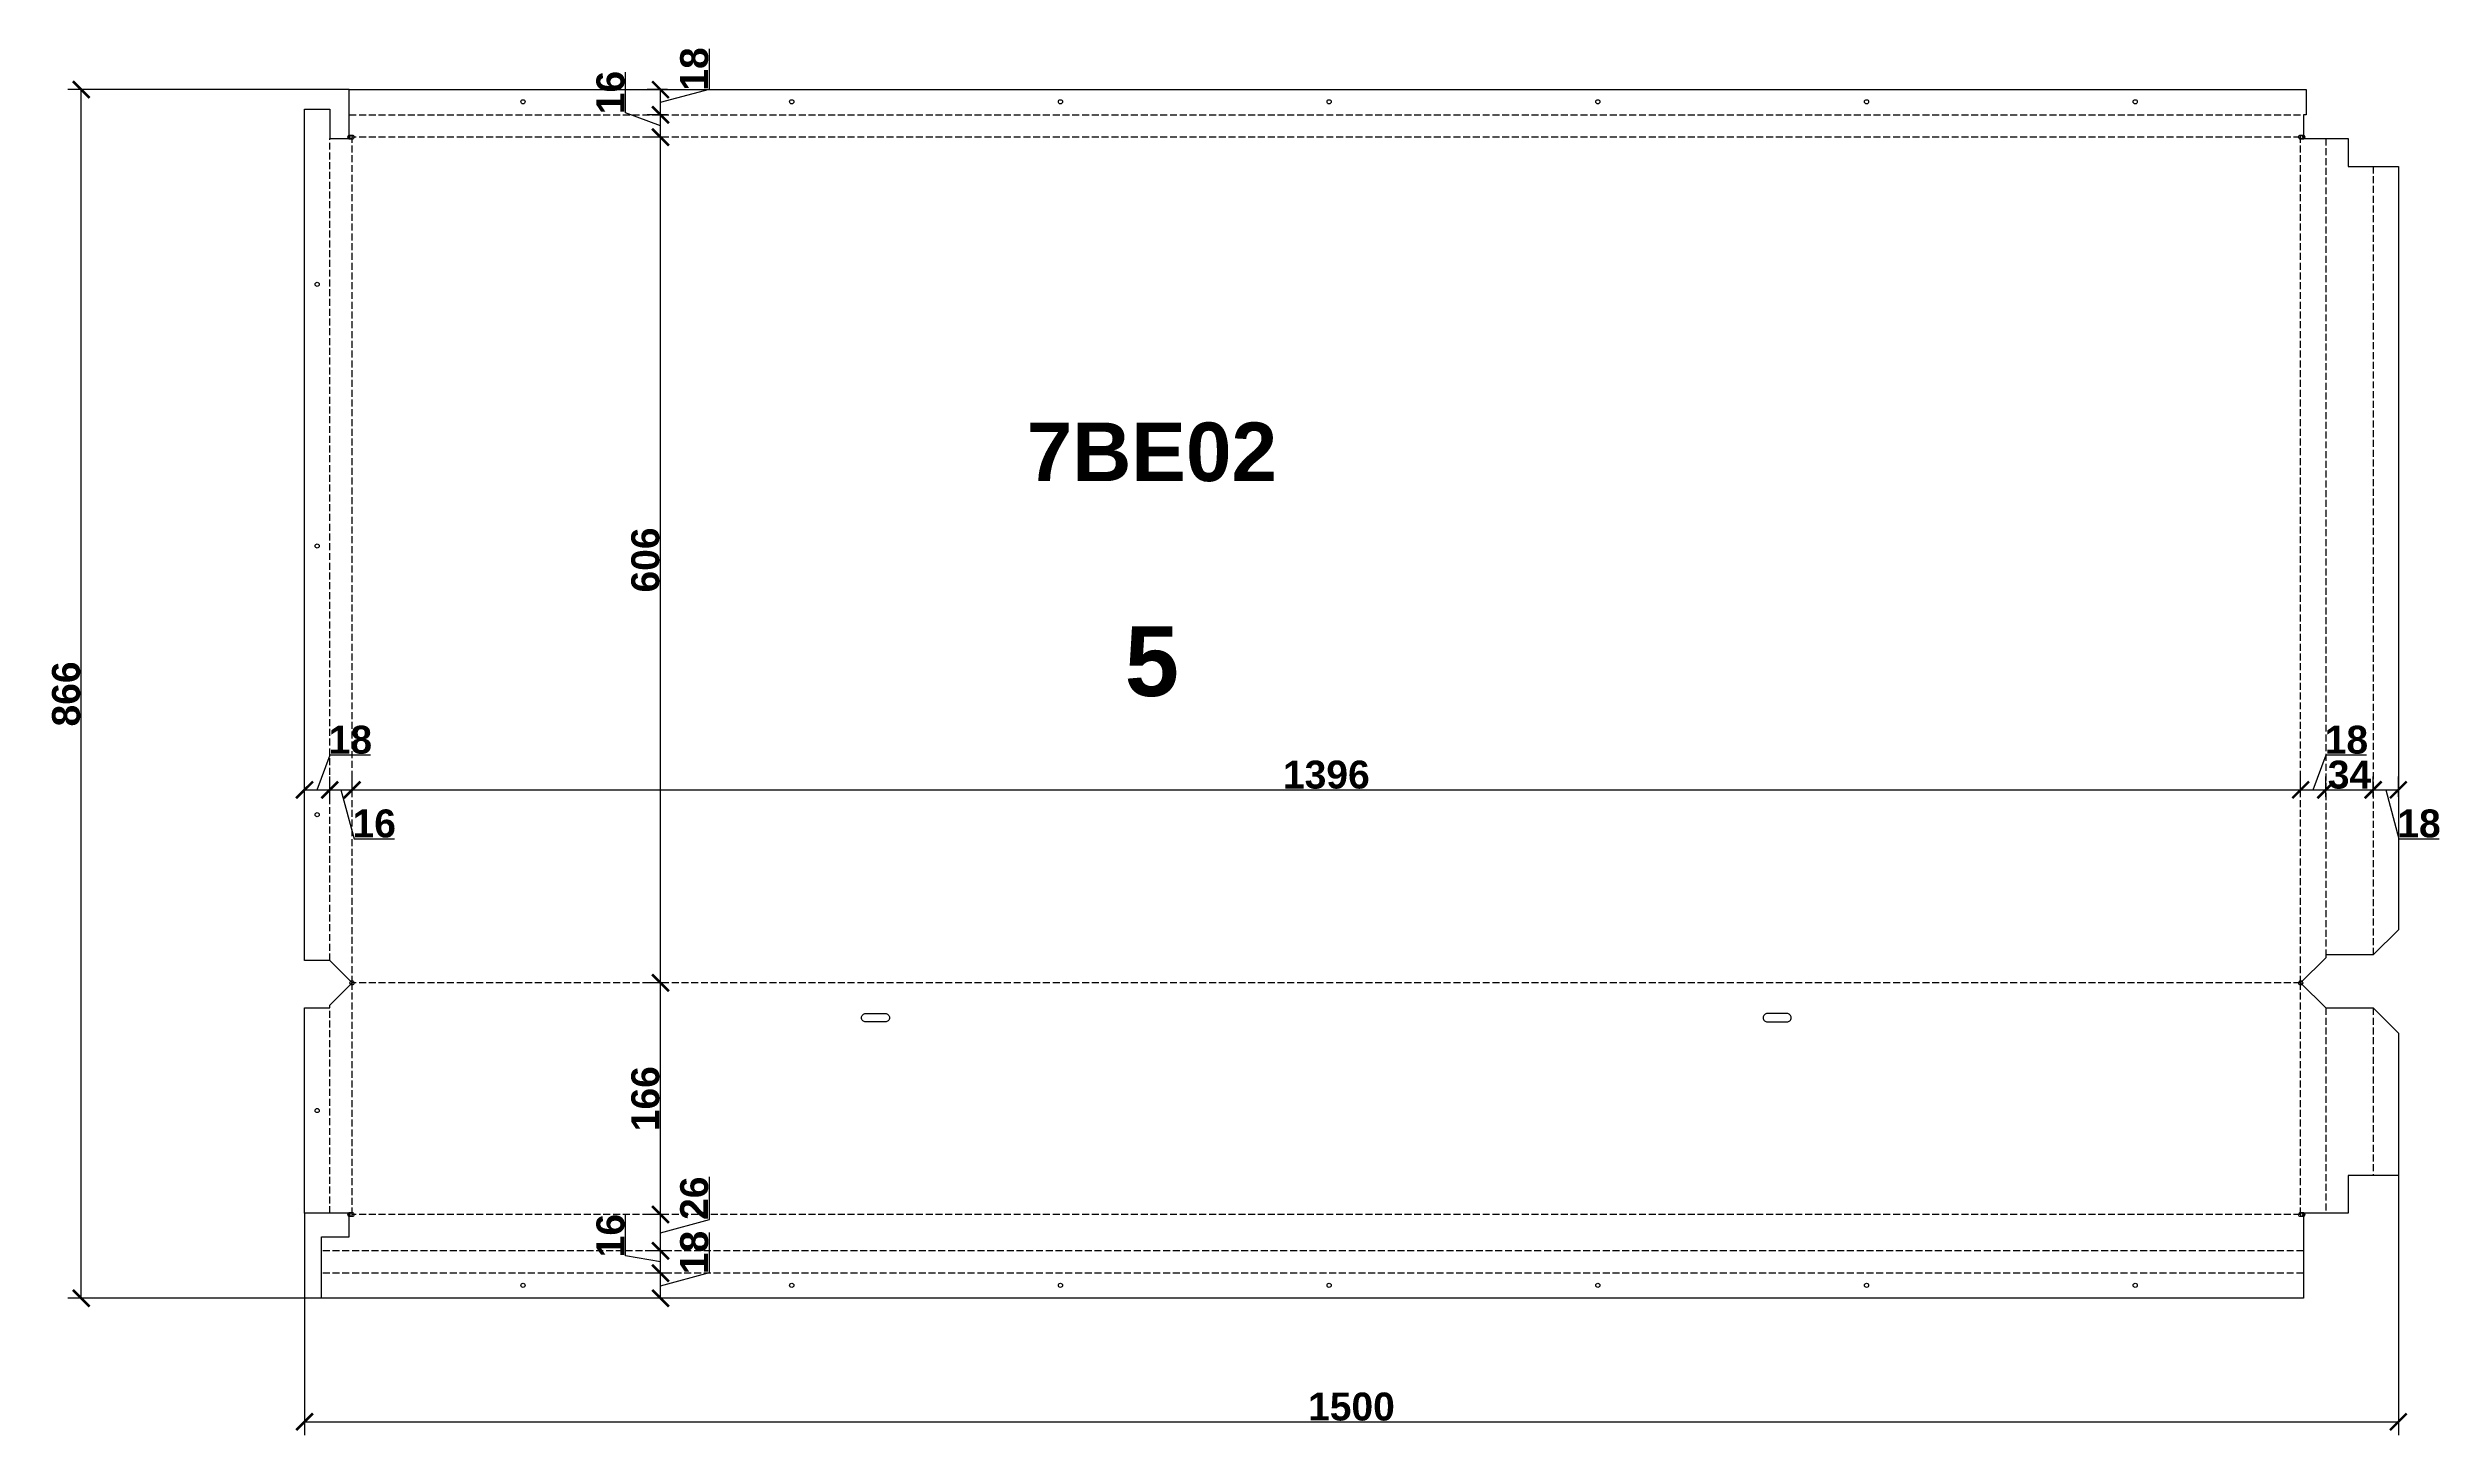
# Model space of a CAD drawing. Header units: millimetres. Extents: x -19407 to -17693, y 79863 to 80857.
import ezdxf
from ezdxf.enums import TextEntityAlignment as Align

# ---------------------------------------------------------------- set-up
doc = ezdxf.new("R2010")
doc.units = ezdxf.units.MM
doc.linetypes.add('CncKadLineStyle_Dot', pattern=[7, 5, -2, 0])
doc.linetypes.add('DASHED', pattern=[7, 5, -2, 0])
doc.layers.get('Defpoints').update_dxf_attribs({"color": 3, "lineweight": 0})
for name, color, linetype in [('KNA - BendingIN', 162, 'Continuous'), ('KNA - BendingOUT', 10, 'Continuous'), ('KNA - Contour', 7, 'Continuous'), ('KNA - Dimensions', 134, 'Continuous')]:
    doc.layers.add(name, color=color, linetype=linetype)
doc.layers.add('KNA - PanName', color=7, linetype='Continuous', plot=False)
doc.layers.add('KNA - PanQty', color=40, linetype='Continuous', lineweight=5, plot=False)
doc.styles.add('KNA', font='arialbd.ttf', dxfattribs={"height": 20})
doc.styles.add('MtXpl_ISOCPEUR', font='arialbd.ttf')
doc.dimstyles.new('1 к 30', dxfattribs={"dimscale": 25, "dimtxt": 20, "dimasz": 40, "dimexe": 32, "dimexo": 0, "dimgap": 2, "dimtad": 1, "dimdec": 0, "dimzin": 9, "dimtxsty": 'KNA', "dimblk": 'ARCHTICK', "dimcen": 5, "dimadec": 1, "dimazin": 0, "dimtfac": 1, "dimtdec": 0, "dimtmove": 1, "dimatfit": 3, "dimldrblk": 'OBLIQUE', "dimfxl": 1, "dimarcsym": 1})

# ---------------------------------------------------------------- blocks, each defined once
blk = doc.blocks.new('_ArchTick')
at = {"color": 0, "linetype": 'ByBlock', "const_width": 0.15}
blk.add_lwpolyline([(-0.5, -0.5), (0.5, 0.5)], dxfattribs=at)
blk = doc.blocks.new('*D16')
at = {"layer": 'Defpoints', "color": 0, "transparency": 16777216}
for p in [(-17722.7, 80049.4), (-19222.7, 80022.4), (-17722.7, 79872.9)]:
    blk.add_point(p, dxfattribs=at)
at = {"layer": 'KNA - Dimensions', "color": 0, "lineweight": -2, "transparency": 16777216}
for p, q in [((-17722.7, 80049.4), (-17722.7, 79863.3)), ((-19222.7, 80022.4), (-19222.7, 79863.3)), ((-19222.7, 79872.9), (-17722.7, 79872.9))]:
    blk.add_line(p, q, dxfattribs=at)
at = {"layer": 'KNA - Dimensions', "color": 0, "lineweight": -2, "transparency": 16777216, "xscale": 12, "yscale": 12, "zscale": 12, "rotation": 180}
blk.add_blockref('_ArchTick', (-19222.7, 79872.9), dxfattribs=at)
at = {"layer": 'KNA - Dimensions', "color": 0, "lineweight": -2, "transparency": 16777216, "xscale": 12, "yscale": 12, "zscale": 12}
blk.add_blockref('_ArchTick', (-17722.7, 79872.9), dxfattribs=at)
at = {"layer": 'KNA - Dimensions', "color": 0, "transparency": 16777216, "insert": (-18472.7, 79883.7), "char_height": 20, "attachment_point": 5, "style": 'KNA'}
blk.add_mtext('1500', dxfattribs=at)
blk = doc.blocks.new('_Oblique')
at = {"color": 0, "linetype": 'ByBlock', "lineweight": -2}
blk.add_line((-0.5, -0.5), (0.5, 0.5), dxfattribs=at)
blk = doc.blocks.new('*D15')
at = {"layer": 'Defpoints', "color": 0, "transparency": 16777216}
for p in [(-19382.7, 80827.4), (-19190.7, 80827.4), (-19210.7, 79961.4)]:
    blk.add_point(p, dxfattribs=at)
at = {"layer": 'KNA - Dimensions', "color": 0, "lineweight": -2, "transparency": 16777216}
for p, q in [((-19190.7, 80827.4), (-19392.3, 80827.4)), ((-19382.7, 79961.4), (-19382.7, 80827.4)), ((-19210.7, 79961.4), (-19392.3, 79961.4))]:
    blk.add_line(p, q, dxfattribs=at)
at = {"layer": 'KNA - Dimensions', "color": 0, "lineweight": -2, "transparency": 16777216, "xscale": 12, "yscale": 12, "zscale": 12}
for p, rotation in [((-19382.7, 80827.4), 90), ((-19382.7, 79961.4), 270)]:
    blk.add_blockref('_ArchTick', p, dxfattribs=dict(at, rotation=rotation))
at = {"layer": 'KNA - Dimensions', "color": 0, "transparency": 16777216, "insert": (-19393.5, 80394.4), "char_height": 20, "attachment_point": 5, "rotation": 90, "style": 'KNA'}
blk.add_mtext('866', dxfattribs=at)
blk = doc.blocks.new('*D14')
at = {"layer": 'Defpoints', "color": 0, "transparency": 16777216}
for p in [(-18967.7, 80827.4), (-18962.7, 80827.4), (-18962.7, 80809.4)]:
    blk.add_point(p, dxfattribs=at)
at = {"layer": 'KNA - Dimensions', "color": 0, "lineweight": -2, "transparency": 16777216}
for p, q in [((-18932.7, 80827.8), (-18932.7, 80856.6)), ((-18962.7, 80827.4), (-18977.3, 80827.4)), ((-18967.7, 80818.4), (-18932.7, 80827.8)), ((-18967.7, 80809.4), (-18967.7, 80827.4)), ((-18962.7, 80809.4), (-18977.3, 80809.4))]:
    blk.add_line(p, q, dxfattribs=at)
at = {"layer": 'KNA - Dimensions', "color": 0, "lineweight": -2, "transparency": 16777216, "xscale": 12, "yscale": 12, "zscale": 12}
for p, rotation in [((-18967.7, 80827.4), 90), ((-18967.7, 80809.4), 270)]:
    blk.add_blockref('_ArchTick', p, dxfattribs=dict(at, rotation=rotation))
at = {"layer": 'KNA - Dimensions', "color": 0, "transparency": 16777216, "insert": (-18943.5, 80842.2), "char_height": 20, "attachment_point": 5, "rotation": 90, "style": 'KNA'}
blk.add_mtext('18', dxfattribs=at)
blk = doc.blocks.new('*D13')
at = {"layer": 'Defpoints', "color": 0, "transparency": 16777216}
for p in [(-18967.7, 80809.4), (-18962.7, 80809.4), (-18962.7, 80793.4)]:
    blk.add_point(p, dxfattribs=at)
at = {"layer": 'KNA - Dimensions', "color": 0, "lineweight": -2, "transparency": 16777216}
for p, q in [((-18992.7, 80810.8), (-18992.7, 80839.9)), ((-18967.7, 80801.4), (-18992.7, 80810.8)), ((-18962.7, 80809.4), (-18977.3, 80809.4)), ((-18962.7, 80793.4), (-18977.3, 80793.4)), ((-18967.7, 80793.4), (-18967.7, 80809.4))]:
    blk.add_line(p, q, dxfattribs=at)
at = {"layer": 'KNA - Dimensions', "color": 0, "lineweight": -2, "transparency": 16777216, "xscale": 12, "yscale": 12, "zscale": 12}
for p, rotation in [((-18967.7, 80809.4), 90), ((-18967.7, 80793.4), 270)]:
    blk.add_blockref('_ArchTick', p, dxfattribs=dict(at, rotation=rotation))
at = {"layer": 'KNA - Dimensions', "color": 0, "transparency": 16777216, "insert": (-19003.5, 80825.3), "char_height": 20, "attachment_point": 5, "rotation": 90, "style": 'KNA'}
blk.add_mtext('16', dxfattribs=at)
blk = doc.blocks.new('*D12')
at = {"layer": 'Defpoints', "color": 0, "transparency": 16777216}
for p in [(-18967.7, 80793.4), (-18962.7, 80793.4), (-18962.7, 80187.4)]:
    blk.add_point(p, dxfattribs=at)
at = {"layer": 'KNA - Dimensions', "color": 0, "lineweight": -2, "transparency": 16777216}
for p, q in [((-18962.7, 80793.4), (-18977.3, 80793.4)), ((-18967.7, 80187.4), (-18967.7, 80793.4)), ((-18962.7, 80187.4), (-18977.3, 80187.4))]:
    blk.add_line(p, q, dxfattribs=at)
at = {"layer": 'KNA - Dimensions', "color": 0, "lineweight": -2, "transparency": 16777216, "xscale": 12, "yscale": 12, "zscale": 12}
for p, rotation in [((-18967.7, 80793.4), 90), ((-18967.7, 80187.4), 270)]:
    blk.add_blockref('_ArchTick', p, dxfattribs=dict(at, rotation=rotation))
at = {"layer": 'KNA - Dimensions', "color": 0, "transparency": 16777216, "insert": (-18978.5, 80490.4), "char_height": 20, "attachment_point": 5, "rotation": 90, "style": 'KNA'}
blk.add_mtext('606', dxfattribs=at)
blk = doc.blocks.new('*D11')
at = {"layer": 'Defpoints', "color": 0, "transparency": 16777216}
for p in [(-18967.7, 80187.4), (-18962.7, 80187.4), (-18962.7, 80021.4)]:
    blk.add_point(p, dxfattribs=at)
at = {"layer": 'KNA - Dimensions', "color": 0, "lineweight": -2, "transparency": 16777216}
for p, q in [((-18962.7, 80187.4), (-18977.3, 80187.4)), ((-18967.7, 80021.4), (-18967.7, 80187.4)), ((-18962.7, 80021.4), (-18977.3, 80021.4))]:
    blk.add_line(p, q, dxfattribs=at)
at = {"layer": 'KNA - Dimensions', "color": 0, "lineweight": -2, "transparency": 16777216, "xscale": 12, "yscale": 12, "zscale": 12}
for p, rotation in [((-18967.7, 80187.4), 90), ((-18967.7, 80021.4), 270)]:
    blk.add_blockref('_ArchTick', p, dxfattribs=dict(at, rotation=rotation))
at = {"layer": 'KNA - Dimensions', "color": 0, "transparency": 16777216, "insert": (-18978.5, 80104.4), "char_height": 20, "attachment_point": 5, "rotation": 90, "style": 'KNA'}
blk.add_mtext('166', dxfattribs=at)
blk = doc.blocks.new('*D10')
at = {"layer": 'Defpoints', "color": 0, "transparency": 16777216}
for p in [(-18967.7, 80021.4), (-18962.7, 80021.4), (-18962.7, 79995.4)]:
    blk.add_point(p, dxfattribs=at)
at = {"layer": 'KNA - Dimensions', "color": 0, "lineweight": -2, "transparency": 16777216}
for p, q in [((-18932.7, 80017.8), (-18932.7, 80048.4)), ((-18962.7, 80021.4), (-18977.3, 80021.4)), ((-18967.7, 79995.4), (-18967.7, 80021.4)), ((-18967.7, 80008.4), (-18932.7, 80017.8)), ((-18962.7, 79995.4), (-18977.3, 79995.4))]:
    blk.add_line(p, q, dxfattribs=at)
at = {"layer": 'KNA - Dimensions', "color": 0, "lineweight": -2, "transparency": 16777216, "xscale": 12, "yscale": 12, "zscale": 12}
for p, rotation in [((-18967.7, 80021.4), 90), ((-18967.7, 79995.4), 270)]:
    blk.add_blockref('_ArchTick', p, dxfattribs=dict(at, rotation=rotation))
at = {"layer": 'KNA - Dimensions', "color": 0, "transparency": 16777216, "insert": (-18943.5, 80033.1), "char_height": 20, "attachment_point": 5, "rotation": 90, "style": 'KNA'}
blk.add_mtext('26', dxfattribs=at)
blk = doc.blocks.new('*D9')
at = {"layer": 'Defpoints', "color": 0, "transparency": 16777216}
for p in [(-18967.7, 79995.4), (-18962.7, 79995.4), (-18962.7, 79979.4)]:
    blk.add_point(p, dxfattribs=at)
at = {"layer": 'KNA - Dimensions', "color": 0, "lineweight": -2, "transparency": 16777216}
for p, q in [((-18992.7, 79991.8), (-18992.7, 80020.9)), ((-18967.7, 79987.4), (-18992.7, 79991.8)), ((-18962.7, 79995.4), (-18977.3, 79995.4)), ((-18967.7, 79979.4), (-18967.7, 79995.4)), ((-18962.7, 79979.4), (-18977.3, 79979.4))]:
    blk.add_line(p, q, dxfattribs=at)
at = {"layer": 'KNA - Dimensions', "color": 0, "lineweight": -2, "transparency": 16777216, "xscale": 12, "yscale": 12, "zscale": 12}
for p, rotation in [((-18967.7, 79995.4), 90), ((-18967.7, 79979.4), 270)]:
    blk.add_blockref('_ArchTick', p, dxfattribs=dict(at, rotation=rotation))
at = {"layer": 'KNA - Dimensions', "color": 0, "transparency": 16777216, "insert": (-19003.5, 80006.3), "char_height": 20, "attachment_point": 5, "rotation": 90, "style": 'KNA'}
blk.add_mtext('16', dxfattribs=at)
blk = doc.blocks.new('*D8')
at = {"layer": 'Defpoints', "color": 0, "transparency": 16777216}
for p in [(-18967.7, 79979.4), (-18962.7, 79979.4), (-18962.7, 79961.4)]:
    blk.add_point(p, dxfattribs=at)
at = {"layer": 'KNA - Dimensions', "color": 0, "lineweight": -2, "transparency": 16777216}
for p, q in [((-18932.7, 79979.8), (-18932.7, 80008.6)), ((-18962.7, 79979.4), (-18977.3, 79979.4)), ((-18967.7, 79970.4), (-18932.7, 79979.8)), ((-18967.7, 79961.4), (-18967.7, 79979.4)), ((-18962.7, 79961.4), (-18977.3, 79961.4))]:
    blk.add_line(p, q, dxfattribs=at)
at = {"layer": 'KNA - Dimensions', "color": 0, "lineweight": -2, "transparency": 16777216, "xscale": 12, "yscale": 12, "zscale": 12}
for p, rotation in [((-18967.7, 79979.4), 90), ((-18967.7, 79961.4), 270)]:
    blk.add_blockref('_ArchTick', p, dxfattribs=dict(at, rotation=rotation))
at = {"layer": 'KNA - Dimensions', "color": 0, "transparency": 16777216, "insert": (-18943.5, 79994.2), "char_height": 20, "attachment_point": 5, "rotation": 90, "style": 'KNA'}
blk.add_mtext('18', dxfattribs=at)
blk = doc.blocks.new('*D7')
at = {"layer": 'Defpoints', "color": 0, "transparency": 16777216}
for p in [(-17740.7, 80320.7), (-17722.7, 80325.7), (-17722.7, 80320.7)]:
    blk.add_point(p, dxfattribs=at)
at = {"layer": 'KNA - Dimensions', "color": 0, "lineweight": -2, "transparency": 16777216}
for p, q in [((-17740.7, 80320.7), (-17740.7, 80335.3)), ((-17722.7, 80320.7), (-17722.7, 80335.3)), ((-17740.7, 80325.7), (-17722.7, 80325.7)), ((-17731.7, 80325.7), (-17722.3, 80290.7)), ((-17722.3, 80290.7), (-17693.5, 80290.7))]:
    blk.add_line(p, q, dxfattribs=at)
at = {"layer": 'KNA - Dimensions', "color": 0, "lineweight": -2, "transparency": 16777216, "xscale": 12, "yscale": 12, "zscale": 12, "rotation": 180}
blk.add_blockref('_ArchTick', (-17740.7, 80325.7), dxfattribs=at)
at = {"layer": 'KNA - Dimensions', "color": 0, "lineweight": -2, "transparency": 16777216, "xscale": 12, "yscale": 12, "zscale": 12}
blk.add_blockref('_ArchTick', (-17722.7, 80325.7), dxfattribs=at)
at = {"layer": 'KNA - Dimensions', "color": 0, "transparency": 16777216, "insert": (-17707.9, 80301.5), "char_height": 20, "attachment_point": 5, "style": 'KNA'}
blk.add_mtext('18', dxfattribs=at)
blk = doc.blocks.new('*D6')
at = {"layer": 'Defpoints', "color": 0, "transparency": 16777216}
for p in [(-17774.7, 80320.7), (-17740.7, 80325.7), (-17740.7, 80320.7)]:
    blk.add_point(p, dxfattribs=at)
at = {"layer": 'KNA - Dimensions', "color": 0, "lineweight": -2, "transparency": 16777216}
for p, q in [((-17774.7, 80320.7), (-17774.7, 80335.3)), ((-17740.7, 80320.7), (-17740.7, 80335.3)), ((-17774.7, 80325.7), (-17740.7, 80325.7))]:
    blk.add_line(p, q, dxfattribs=at)
at = {"layer": 'KNA - Dimensions', "color": 0, "lineweight": -2, "transparency": 16777216, "xscale": 12, "yscale": 12, "zscale": 12, "rotation": 180}
blk.add_blockref('_ArchTick', (-17774.7, 80325.7), dxfattribs=at)
at = {"layer": 'KNA - Dimensions', "color": 0, "lineweight": -2, "transparency": 16777216, "xscale": 12, "yscale": 12, "zscale": 12}
blk.add_blockref('_ArchTick', (-17740.7, 80325.7), dxfattribs=at)
at = {"layer": 'KNA - Dimensions', "color": 0, "transparency": 16777216, "insert": (-17757.7, 80336.5), "char_height": 20, "attachment_point": 5, "style": 'KNA'}
blk.add_mtext('34', dxfattribs=at)
blk = doc.blocks.new('*D5')
at = {"layer": 'Defpoints', "color": 0, "transparency": 16777216}
for p in [(-17792.7, 80320.7), (-17774.7, 80325.7), (-17774.7, 80320.7)]:
    blk.add_point(p, dxfattribs=at)
at = {"layer": 'KNA - Dimensions', "color": 0, "lineweight": -2, "transparency": 16777216}
for p, q in [((-17783.7, 80325.7), (-17774.3, 80350.7)), ((-17774.3, 80350.7), (-17745.5, 80350.7)), ((-17792.7, 80320.7), (-17792.7, 80335.3)), ((-17774.7, 80320.7), (-17774.7, 80335.3)), ((-17792.7, 80325.7), (-17774.7, 80325.7))]:
    blk.add_line(p, q, dxfattribs=at)
at = {"layer": 'KNA - Dimensions', "color": 0, "lineweight": -2, "transparency": 16777216, "xscale": 12, "yscale": 12, "zscale": 12, "rotation": 180}
blk.add_blockref('_ArchTick', (-17792.7, 80325.7), dxfattribs=at)
at = {"layer": 'KNA - Dimensions', "color": 0, "lineweight": -2, "transparency": 16777216, "xscale": 12, "yscale": 12, "zscale": 12}
blk.add_blockref('_ArchTick', (-17774.7, 80325.7), dxfattribs=at)
at = {"layer": 'KNA - Dimensions', "color": 0, "transparency": 16777216, "insert": (-17759.9, 80361.5), "char_height": 20, "attachment_point": 5, "style": 'KNA'}
blk.add_mtext('18', dxfattribs=at)
blk = doc.blocks.new('*D4')
at = {"layer": 'Defpoints', "color": 0, "transparency": 16777216}
for p in [(-19188.7, 80320.7), (-17792.7, 80325.7), (-17792.7, 80320.7)]:
    blk.add_point(p, dxfattribs=at)
at = {"layer": 'KNA - Dimensions', "color": 0, "lineweight": -2, "transparency": 16777216}
for p, q in [((-19188.7, 80320.7), (-19188.7, 80335.3)), ((-17792.7, 80320.7), (-17792.7, 80335.3)), ((-19188.7, 80325.7), (-17792.7, 80325.7))]:
    blk.add_line(p, q, dxfattribs=at)
at = {"layer": 'KNA - Dimensions', "color": 0, "lineweight": -2, "transparency": 16777216, "xscale": 12, "yscale": 12, "zscale": 12, "rotation": 180}
blk.add_blockref('_ArchTick', (-19188.7, 80325.7), dxfattribs=at)
at = {"layer": 'KNA - Dimensions', "color": 0, "lineweight": -2, "transparency": 16777216, "xscale": 12, "yscale": 12, "zscale": 12}
blk.add_blockref('_ArchTick', (-17792.7, 80325.7), dxfattribs=at)
at = {"layer": 'KNA - Dimensions', "color": 0, "transparency": 16777216, "insert": (-18490.7, 80336.5), "char_height": 20, "attachment_point": 5, "style": 'KNA'}
blk.add_mtext('1396', dxfattribs=at)
blk = doc.blocks.new('*D3')
at = {"layer": 'Defpoints', "color": 0, "transparency": 16777216}
for p in [(-19204.7, 80320.7), (-19188.7, 80325.7), (-19188.7, 80320.7)]:
    blk.add_point(p, dxfattribs=at)
at = {"layer": 'KNA - Dimensions', "color": 0, "lineweight": -2, "transparency": 16777216}
for p, q in [((-19204.7, 80320.7), (-19204.7, 80335.3)), ((-19188.7, 80320.7), (-19188.7, 80335.3)), ((-19204.7, 80325.7), (-19188.7, 80325.7)), ((-19196.7, 80325.7), (-19187.3, 80290.7)), ((-19187.3, 80290.7), (-19158.2, 80290.7))]:
    blk.add_line(p, q, dxfattribs=at)
at = {"layer": 'KNA - Dimensions', "color": 0, "lineweight": -2, "transparency": 16777216, "xscale": 12, "yscale": 12, "zscale": 12, "rotation": 180}
blk.add_blockref('_ArchTick', (-19204.7, 80325.7), dxfattribs=at)
at = {"layer": 'KNA - Dimensions', "color": 0, "lineweight": -2, "transparency": 16777216, "xscale": 12, "yscale": 12, "zscale": 12}
blk.add_blockref('_ArchTick', (-19188.7, 80325.7), dxfattribs=at)
at = {"layer": 'KNA - Dimensions', "color": 0, "transparency": 16777216, "insert": (-19172.8, 80301.5), "char_height": 20, "attachment_point": 5, "style": 'KNA'}
blk.add_mtext('16', dxfattribs=at)
blk = doc.blocks.new('*D2')
at = {"layer": 'Defpoints', "color": 0, "transparency": 16777216}
for p in [(-19222.7, 80320.7), (-19204.7, 80325.7), (-19204.7, 80320.7)]:
    blk.add_point(p, dxfattribs=at)
at = {"layer": 'KNA - Dimensions', "color": 0, "lineweight": -2, "transparency": 16777216}
for p, q in [((-19213.7, 80325.7), (-19204.3, 80350.7)), ((-19204.3, 80350.7), (-19175.5, 80350.7)), ((-19222.7, 80320.7), (-19222.7, 80335.3)), ((-19204.7, 80320.7), (-19204.7, 80335.3)), ((-19222.7, 80325.7), (-19204.7, 80325.7))]:
    blk.add_line(p, q, dxfattribs=at)
at = {"layer": 'KNA - Dimensions', "color": 0, "lineweight": -2, "transparency": 16777216, "xscale": 12, "yscale": 12, "zscale": 12, "rotation": 180}
blk.add_blockref('_ArchTick', (-19222.7, 80325.7), dxfattribs=at)
at = {"layer": 'KNA - Dimensions', "color": 0, "lineweight": -2, "transparency": 16777216, "xscale": 12, "yscale": 12, "zscale": 12}
blk.add_blockref('_ArchTick', (-19204.7, 80325.7), dxfattribs=at)
at = {"layer": 'KNA - Dimensions', "color": 0, "transparency": 16777216, "insert": (-19189.9, 80361.5), "char_height": 20, "attachment_point": 5, "style": 'KNA'}
blk.add_mtext('18', dxfattribs=at)

msp = doc.modelspace()

# ---------------------------------------------------------------- linework, layer by layer
at = {"layer": 'KNA - BendingIN', "linetype": 'DASHED'}
for p, q in [((-17792.7, 80793.4), (-19188.7, 80793.4)), ((-19188.7, 80187.4), (-19188.7, 80793.4)), ((-17792.7, 80187.4), (-17792.7, 80793.4)), ((-17740.7, 80772.4), (-17740.7, 80207.4)), ((-19188.7, 80021.4), (-19188.7, 80187.4)), ((-17792.7, 80187.4), (-19188.7, 80187.4)), ((-17792.7, 80021.4), (-17792.7, 80187.4)), ((-17740.7, 80169.4), (-17740.7, 80049.4)), ((-17792.7, 80021.4), (-19188.7, 80021.4)), ((-17790.7, 79995.4), (-19210.7, 79995.4))]:
    msp.add_line(p, q, dxfattribs=at)
at = {"layer": 'KNA - BendingOUT', "linetype": 'CncKadLineStyle_Dot'}
for p, q in [((-19190.7, 80809.4), (-17790.7, 80809.4)), ((-19204.7, 80203.4), (-19204.7, 80792.4)), ((-17774.7, 80792.4), (-17774.7, 80207.4)), ((-19204.7, 80022.4), (-19204.7, 80169.4)), ((-17774.7, 80169.4), (-17774.7, 80022.4))]:
    msp.add_line(p, q, dxfattribs=at)
at = {"layer": 'KNA - BendingOUT', "linetype": 'DASHED'}
msp.add_line((-17790.7, 79979.4), (-19210.7, 79979.4), dxfattribs=at)
at = {"layer": 'KNA - Contour'}
msp.add_lwpolyline([(-19204.7, 80792.4), (-19190.7, 80792.4), (-19190.7, 80827.4), (-17788.7, 80827.4), (-17788.7, 80809.4), (-17790.7, 80809.4), (-17790.7, 80792.4), (-17758.7, 80792.4), (-17758.7, 80772.4), (-17722.7, 80772.4), (-17722.7, 80225.4), (-17740.7, 80207.4), (-17774.7, 80207.4), (-17774.7, 80205.4), (-17792.7, 80187.4), (-17774.7, 80169.4), (-17740.7, 80169.4), (-17722.7, 80151.4), (-17722.7, 80049.4), (-17758.7, 80049.4), (-17758.7, 80022.4), (-17790.7, 80022.4), (-17790.7, 79961.4), (-19210.7, 79961.4), (-19210.7, 80005.4), (-19190.7, 80005.4), (-19190.7, 80022.4), (-19204.7, 80022.4), (-19204.7, 80022.4), (-19222.7, 80022.4), (-19222.7, 80169.4), (-19204.7, 80169.4), (-19204.7, 80171.4), (-19188.7, 80187.4), (-19204.7, 80203.4), (-19222.7, 80203.4), (-19222.7, 80813.4), (-19204.7, 80813.4)], close=True, dxfattribs=at)
for points in [[(-18820.7, 80165.4), (-18806.7, 80165.4, -0.414214), (-18803.7, 80162.4, -0.414214), (-18806.7, 80159.4), (-18820.7, 80159.4, -0.414214), (-18823.7, 80162.4, -0.414214)], [(-18160.7, 80165.4), (-18174.7, 80165.4, 0.414214), (-18177.7, 80162.4, 0.414214), (-18174.7, 80159.4), (-18160.7, 80159.4, 0.414214), (-18157.7, 80162.4, 0.414214)]]:
    msp.add_lwpolyline(points, format="xyb", close=True, dxfattribs=at)
for centre in [(-19066.2, 80818.7), (-18873.7, 80818.7), (-18681.2, 80818.7), (-18488.7, 80818.7), (-18296.2, 80818.7), (-18103.7, 80818.7), (-17911.2, 80818.7), (-19190.2, 80793.4), (-19188.7, 80793.4), (-17792.7, 80793.4), (-17791.2, 80793.4), (-19213.7, 80687.9), (-19213.7, 80500.4), (-19213.7, 80307.9), (-19188.7, 80187.4), (-17792.7, 80187.4), (-19213.7, 80095.9), (-19190.2, 80021.4), (-19188.7, 80021.4), (-17792.7, 80021.4), (-17791.2, 80021.4), (-19066.2, 79970.7), (-18873.7, 79970.7), (-18681.2, 79970.7), (-18488.7, 79970.7), (-18296.2, 79970.7), (-18103.7, 79970.7), (-17911.2, 79970.7)]:
    msp.add_circle(centre, 1.5, dxfattribs=at)

# ---------------------------------------------------------------- texts
at = {"layer": 'KNA - PanName', "color": 84, "style": 'MtXpl_ISOCPEUR'}
msp.add_text('7BE02', height=42, dxfattribs=at).set_placement((-18615.7, 80567.9), align=Align.MIDDLE_CENTER)
at = {"layer": 'KNA - PanQty', "style": 'MtXpl_ISOCPEUR'}
msp.add_text('5', height=50, dxfattribs=at).set_placement((-18615.7, 80417.9), align=Align.MIDDLE_CENTER)

# ---------------------------------------------------------------- dimensions: what is measured, and where the dimension line sits
at = {"layer": 'KNA - Dimensions'}
for base, p1, p2, picture, middle in [((-18967.7, 80827.4), (-18962.7, 80809.4), (-18962.7, 80827.4), '*D14', (-18932.7, 80828.4)), ((-18967.7, 80809.4), (-18962.7, 80793.4), (-18962.7, 80809.4), '*D13', (-18992.7, 80811.4)), ((-18967.7, 80021.4), (-18962.7, 79995.4), (-18962.7, 80021.4), '*D10', (-18932.7, 80018.4)), ((-18967.7, 79995.4), (-18962.7, 79979.4), (-18962.7, 79995.4), '*D9', (-18992.7, 79992.4)), ((-18967.7, 79979.4), (-18962.7, 79961.4), (-18962.7, 79979.4), '*D8', (-18932.7, 79980.4))]:
    dim = msp.add_linear_dim(base=base, p1=p1, p2=p2, angle=90, dimstyle='1 к 30', override={"dimscale": 0.3, "dimdec": 0, "dimtxsty": 'KNA', "dimadec": 1}, dxfattribs=at)
    dim.commit()
    dim.dimension.update_dxf_attribs({"geometry": picture, "text_midpoint": middle, "dimtype": 128})
for base, p1, p2, picture, middle in [((-19382.7, 80827.4), (-19210.7, 79961.4), (-19190.7, 80827.4), '*D15', (-19393.5, 80394.4)), ((-18967.7, 80793.4), (-18962.7, 80187.4), (-18962.7, 80793.4), '*D12', (-18978.5, 80490.4)), ((-18967.7, 80187.4), (-18962.7, 80021.4), (-18962.7, 80187.4), '*D11', (-18978.5, 80104.4))]:
    dim = msp.add_linear_dim(base=base, p1=p1, p2=p2, angle=90, dimstyle='1 к 30', override={"dimscale": 0.3, "dimdec": 0, "dimtxsty": 'KNA', "dimadec": 1}, dxfattribs=at)
    dim.commit()
    dim.dimension.update_dxf_attribs({"geometry": picture, "text_midpoint": middle})
for base, p1, p2, picture, middle in [((-19204.7, 80325.7), (-19222.7, 80320.7), (-19204.7, 80320.7), '*D2', (-19203.7, 80350.7)), ((-17774.7, 80325.7), (-17792.7, 80320.7), (-17774.7, 80320.7), '*D5', (-17773.7, 80350.7)), ((-19188.7, 80325.7), (-19204.7, 80320.7), (-19188.7, 80320.7), '*D3', (-19186.7, 80290.7)), ((-17722.7, 80325.7), (-17740.7, 80320.7), (-17722.7, 80320.7), '*D7', (-17721.7, 80290.7))]:
    dim = msp.add_linear_dim(base=base, p1=p1, p2=p2, dimstyle='1 к 30', override={"dimscale": 0.3, "dimdec": 0, "dimtxsty": 'KNA', "dimadec": 1}, dxfattribs=at)
    dim.commit()
    dim.dimension.update_dxf_attribs({"geometry": picture, "text_midpoint": middle, "dimtype": 128})
for base, p1, p2, override, picture, middle in [((-17792.7, 80325.7), (-19188.7, 80320.7), (-17792.7, 80320.7), {"dimscale": 0.3, "dimdec": 0, "dimtxsty": 'KNA', "dimadec": 1}, '*D4', (-18490.7, 80336.5)), ((-17740.7, 80325.7), (-17774.7, 80320.7), (-17740.7, 80320.7), {"dimscale": 0.3, "dimdec": 0, "dimtxsty": 'KNA', "dimadec": 1}, '*D6', (-17757.7, 80336.5)), ((-17722.7, 79872.9), (-19222.7, 80022.4), (-17722.7, 80049.4), {"dimscale": 0.3}, '*D16', (-18472.7, 79883.7))]:
    dim = msp.add_linear_dim(base=base, p1=p1, p2=p2, dimstyle='1 к 30', override=override, dxfattribs=at)
    dim.commit()
    dim.dimension.update_dxf_attribs({"geometry": picture, "text_midpoint": middle})

doc.saveas('drawing.dxf')
